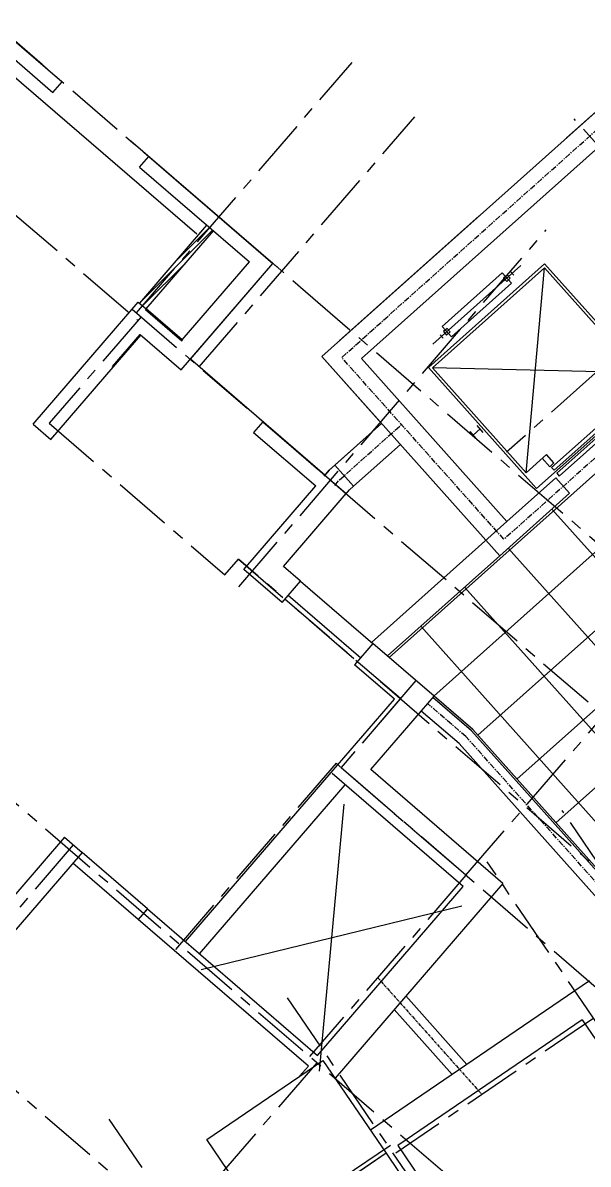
# Model space of a CAD drawing. Header units: millimetres. Extents: x 75184266 to 76346726, y -35077925 to -33679385.
# Drawn here: x 75381386 to 75387417, y -34527494 to -34515318 of the extents above; entities that cross this region are included whole.
import ezdxf

# ---------------------------------------------------------------- set-up
doc = ezdxf.new("R2010")
doc.units = ezdxf.units.MM
doc.header["$LTSCALE"] = 50
doc.header["$MEASUREMENT"] = 0
doc.linetypes.add('CENTER', pattern=[2, 1.25, -0.25, 0.25, -0.25])
doc.linetypes.add('XR-지하3층$0$H', pattern=[1.3, 0.8, -0.5])
doc.layers.add('CEN', color=1, linetype='CENTER')
doc.layers.add('건축', color=8, linetype='CONTINUOUS', plot=False)

msp = doc.modelspace()

# ---------------------------------------------------------------- hatches: boundary and pattern name
at = {"layer": '건축', "ltscale": 100}
h = msp.add_hatch(dxfattribs=at)
h.set_pattern_fill('NET', color=256, scale=5000, angle=36.25067)
h.set_pattern_definition([(131.749, (75393424.47, -34517345.5), (-466.293, -416.17), []), (221.749, (75393424.47, -34517345.5), (416.17, -466.293), [])])
h.paths.add_polyline_path([(75395474.6, -34520093.1), (75393200.6, -34517545.3), (75393000.9, -34517321.4), (75391935.5, -34516127.7), (75385275.3, -34522072), (75385773.2, -34522501), (75386186.9, -34522857.5), (75388751.8, -34525731.3), (75390236.5, -34524406.2), (75389490.7, -34523570.6), (75389087.8, -34523930.2), (75387863.1, -34522558), (75387902.1, -34521872.1), (75391643, -34518533.3), (75391842.8, -34518757.1), (75392532, -34519529.3), (75391812, -34520171.9), (75393396.8, -34521947.5)])
at = {"layer": '건축', "ltscale": 0.5}
h = msp.add_hatch(dxfattribs=at)
h.set_pattern_fill('ANSI31', color=256, scale=350, style=0)
h.set_pattern_definition([(45, (4164884.71, -391260.744), (-30.935921677, 30.935921677), [])])
h.paths.add_polyline_path([(75383350.7, -34517476.6), (75383418.8, -34517535.3), (75382700.8, -34518368.6), (75382632.6, -34518309.9)])

# ---------------------------------------------------------------- linework, layer by layer
at = {"layer": 'CEN', "ltscale": 10}
for p, q in [((75392715.6, -34514392.7), (75386546.9, -34519898.3)), ((75384401.4, -34518183.9), (75390665.1, -34523581.2)), ((75384669.6, -34520197.1), (75389783.9, -34524603.9)), ((75385413.6, -34522527.7), (75383686.3, -34521039.4)), ((75385580, -34522334.6), (75384780.4, -34523262.6)), ((75385246.9, -34522384.1), (75388948.4, -34525573.5)), ((75385413.6, -34522527.7), (75384780.4, -34523262.6)), ((75386113.7, -34524411.4), (75384727.3, -34523216.9)), ((75384780.4, -34523262.6), (75388315.2, -34526308.4)), ((75386113.7, -34524411.4), (75384445.9, -34526347)), ((75387476, -34525937.8), (75385364, -34527375.8)), ((75384521.6, -34526412.3), (75380197.5, -34531430.7)), ((75385307.7, -34527293.1), (75379894, -34530979))]:
    msp.add_line(p, q, dxfattribs=at)
at = {"layer": 'CEN'}
for p, q in [((75384787.6, -34518888.3), (75388667.1, -34515425.8)), ((75390398.4, -34517365.5), (75386518.9, -34520828.1)), ((75386518.9, -34520828.1), (75384787.6, -34518888.3)), ((75384763.1, -34520194.5), (75385425.6, -34519603.2)), ((75384713.5, -34520252.1), (75384763.1, -34520194.5)), ((75386113.1, -34522932.5), (75385704.6, -34522580.6)), ((75388945.3, -34526105.8), (75386113.1, -34522932.5))]:
    msp.add_line(p, q, dxfattribs=at)
at = {"layer": 'CEN', "ltscale": 0.5}
msp.add_line((75385175.9, -34525509.3), (75386285.7, -34526752.7), dxfattribs=at)
at = {"layer": 'CEN', "ltscale": 10}
for points in [[(75378888, -34513433.3), (75384104.9, -34517928.4)], [(75382597.6, -34518411.7), (75384898.2, -34515741.8)], [(75383268.1, -34518989.4), (75385568.7, -34516319.5)], [(75391112.1, -34520649.1), (75387267.1, -34516341)], [(75381277.1, -34517339.9), (75382614.2, -34518492.1)], [(75383509.2, -34517415.1), (75384401.4, -34518183.9)], [(75383690.4, -34521333.4), (75386970.2, -34517527.1)], [(75382646.9, -34518454.2), (75381667.7, -34519590.5)], [(75382552.2, -34518372.6), (75384669.6, -34520197.1)], [(75381667.7, -34519590.5), (75383542.7, -34521206.1)], [(75381667.7, -34519590.5), (75383542.7, -34521206.1)], [(75386113.7, -34524411.4), (75389883, -34520037)], [(75383542.7, -34521206.1), (75383686.3, -34521039.4)], [(75383542.7, -34521206.1), (75383686.3, -34521039.4), (75385413.6, -34522527.7)], [(75386647.4, -34528244), (75379688.4, -34522247.7)], [(75384727.3, -34523216.9), (75383007.3, -34525213.1)], [(75389268.3, -34526846.7), (75387140.4, -34523721.4)], [(75385129.7, -34530005.3), (75378170.7, -34524009)], [(75381924, -34524088.2), (75377557.4, -34529155.8)], [(75387560.4, -34526061.8), (75386338.6, -34524267.3)], [(75384205.9, -34525719.3), (75389066.2, -34532857.8)], [(75382304.8, -34527013.7), (75386878, -34533730.6)]]:
    msp.add_lwpolyline(points, dxfattribs=at)
at = {"layer": '건축'}
for p, q in [((75384575.8, -34518876.3), (75388679.2, -34515214)), ((75384999.4, -34518900.3), (75388655.1, -34515637.6)), ((75388655.1, -34515637.6), (75384999.4, -34518900.3)), ((75381706.7, -34516060.1), (75381804.7, -34515946.4)), ((75382631, -34516856.4), (75382728.9, -34516742.8)), ((75382728.9, -34516742.8), (75384054.6, -34517885.1)), ((75386952.7, -34517890.1), (75385714.3, -34518995.5)), ((75385756.6, -34518997.9), (75386950.3, -34517932.5)), ((75385760.3, -34518746.6), (75386700.3, -34517907.7)), ((75386623.7, -34518009.5), (75386590.4, -34517972.2)), ((75386755.4, -34520117), (75386950.3, -34517932.5)), ((75386950.3, -34517932.5), (75387949.1, -34519051.6)), ((75388071.4, -34519143.5), (75386952.7, -34517890.1)), ((75386501.2, -34517984.9), (75385859.5, -34518557.5)), ((75385959.4, -34518669.4), (75386601, -34518096.8)), ((75386601, -34518096.8), (75386501.2, -34517984.9)), ((75386515.8, -34518038.8), (75386553.1, -34518005.5)), ((75386549.1, -34518076.1), (75386515.8, -34518038.8)), ((75386586.4, -34518042.8), (75386549.1, -34518076.1)), ((75386553.1, -34518005.5), (75386586.4, -34518042.8)), ((75385859.5, -34518557.5), (75385959.4, -34518669.4)), ((75385911.5, -34518578.2), (75385874.2, -34518611.5)), ((75385944.8, -34518615.5), (75385911.5, -34518578.2)), ((75382636.1, -34518642.9), (75383075.5, -34519021.5)), ((75385870.2, -34518682.1), (75385836.9, -34518644.8)), ((75385874.2, -34518611.5), (75385907.5, -34518648.8)), ((75385907.5, -34518648.8), (75385944.8, -34518615.5)), ((75386473.5, -34521002.6), (75384575.8, -34518876.3)), ((75386550.9, -34520638.7), (75384999.4, -34518900.3)), ((75385714.3, -34518995.5), (75386832.9, -34520248.9)), ((75386755.4, -34520117), (75385756.6, -34518997.9)), ((75387949.1, -34519051.6), (75385756.6, -34518997.9)), ((75386866.2, -34520286.2), (75388104.7, -34519180.8)), ((75387862.6, -34519315.1), (75387027, -34520060.9)), ((75387053.7, -34520090.7), (75387889.3, -34519344.9)), ((75387918.6, -34519377.8), (75387083, -34520123.5)), ((75387109.6, -34520153.4), (75387945.2, -34519407.6)), ((75386223.6, -34519753.9), (75386157, -34519679.3)), ((75386190.3, -34519716.6), (75386264.9, -34519650)), ((75386298.2, -34519687.3), (75386231.6, -34519612.7)), ((75383848.2, -34519687.3), (75384511.1, -34520258.5)), ((75386971.8, -34519923.9), (75386755.4, -34520117)), ((75387051.7, -34520013.4), (75386971.8, -34519923.9)), ((75384655.9, -34520089.1), (75384714, -34520037.3)), ((75384714, -34520037.3), (75384913.7, -34520261.1)), ((75384714, -34520037.3, 0.1), (75384913.7, -34520261.1, 0.1)), ((75386927, -34519963.8), (75387006.9, -34520053.4)), ((75387006.9, -34520053.4), (75387051.7, -34520013.4)), ((75384599.8, -34520154.1), (75384655.9, -34520089.1)), ((75387027, -34520060.9), (75387053.7, -34520090.7)), ((75387083, -34520123.5), (75387109.6, -34520153.4)), ((75383744.1, -34521148.6), (75384511.1, -34520258.5)), ((75384870.3, -34520299.8), (75384913.7, -34520261.1)), ((75387073.1, -34520172.6), (75386550.9, -34520638.7)), ((75386832.9, -34520248.9), (75386832.9, -34520248.9)), ((75386832.9, -34520248.9), (75386866.2, -34520286.2)), ((75387219.6, -34520336.7), (75387073.1, -34520172.6)), ((75384167.2, -34521117.2), (75384836.2, -34520340.7)), ((75384827.1, -34520350), (75384870.3, -34520299.8)), ((75387219.6, -34520336.7), (75386473.5, -34521002.6)), ((75384349, -34521273.8), (75384167.2, -34521117.2)), ((75384153.1, -34521501.1), (75383744.1, -34521148.6)), ((75385773.2, -34522501), (75385121.7, -34521939.6)), ((75385350.1, -34522532.5), (75384925.9, -34522166.9)), ((75386172.8, -34522871.8), (75385760.1, -34522516.2)), ((75386186.9, -34522857.5), (75385773.2, -34522501)), ((75386039.4, -34523007.6), (75385636.1, -34522660.1)), ((75389012.4, -34526053.4), (75386172.8, -34522871.8)), ((75389028.2, -34526041), (75386186.9, -34522857.5)), ((75388862.4, -34526170.6), (75386039.4, -34523007.6)), ((75381829.3, -34524006.6), (75380190.8, -34525908.1)), ((75382018.7, -34524169.8), (75380380.2, -34526071.2)), ((75386506.6, -34524499.2), (75384716.9, -34526576.3)), ((75382715.6, -34524770.3), (75382617.7, -34524883.9)), ((75384432.1, -34526447.3), (75382617.7, -34524883.9)), ((75387433.2, -34525537.5), (75385094, -34527130.2)), ((75387433.2, -34525537.5), (75385094, -34527130.2)), ((75387354.1, -34525954.3), (75385386.8, -34527293.7)), ((75384432.1, -34526447.3), (75384338.9, -34526555.4)), ((75385386.8, -34527293.7), (75386622.1, -34529108.1)), ((75385262.8, -34527378.1), (75382378, -34529342.3)), ((75385262.8, -34527378.1), (75386498.1, -34529192.5))]:
    msp.add_line(p, q, dxfattribs=at)
at = {"layer": '건축', "ltscale": 0.5}
for p, q in [((75383240.9, -34517573.4), (75380926.5, -34515579.2)), ((75384714, -34520037.3), (75385213.8, -34519591.1)), ((75384913.7, -34520261.1), (75385413.6, -34519815)), ((75383120.9, -34525119.5), (75384674.5, -34523316.5)), ((75383272.4, -34525250.1), (75384826, -34523447.1)), ((75384810.6, -34523653.3, 0), (75384547.3, -34526502, 0)), ((75382715.6, -34524770.3), (75382018.7, -34524169.8)), ((75382617.7, -34524883.9), (75381920.7, -34524283.4)), ((75383289.7, -34525418.4, 0), (75386068.2, -34524736.9, 0))]:
    msp.add_line(p, q, dxfattribs=at)
at = {"layer": '건축', "linetype": 'XR-지하3층$0$H', "ltscale": 50}
msp.add_lwpolyline([(75400159.6, -34507748.9), (75393057.1, -34514087.9), (75393956, -34515095.1), (75393195, -34515774.3), (75392542.2, -34516357), (75391959.6, -34515704.1), (75390377.1, -34517116.5), (75388679.2, -34515214), (75384575.8, -34518876.3), (75385213.8, -34519591.1), (75384655.9, -34520089.1), (75384608.3, -34520144.3), (75383173.4, -34518907.8), (75384054.6, -34517885.1), (75376842.6, -34511670.8)], dxfattribs=at)
at = {"layer": '건축'}
for points in [[(75380103.1, -34515853.1), (75380782, -34515065.2), (75381804.7, -34515946.4)], [(75380911.3, -34515374.7), (75381706.7, -34516060.1)], [(75382631, -34516856.4), (75383805.2, -34517868.2)], [(75383075.5, -34519021.5), (75384054.6, -34517885.1)], [(75383087.2, -34518701.5), (75383805.2, -34517868.2)], [(75381494.7, -34519599.8), (75382617.5, -34518296.8)], [(75382617.5, -34518296.8), (75382700.8, -34518368.6)], [(75381684.1, -34519763), (75382349.9, -34518990.3)], [(75381494.7, -34519599.8), (75381684.1, -34519763)], [(75383946.1, -34519573.7), (75384836.2, -34520340.7)], [(75384153.1, -34521501.1), (75384349, -34521273.8)], [(75385121.7, -34521939.6), (75384925.9, -34522166.9)], [(75384674.5, -34523316.5), (75385350.1, -34522532.5)], [(75385097.6, -34523285.1), (75385773.2, -34522501)], [(75386083.5, -34524530.7), (75384685.8, -34523326.3)], [(75386506.6, -34524499.2), (75385097.6, -34523285.1)], [(75381829.3, -34524006.6), (75382018.7, -34524169.8)], [(75384530, -34526333.7), (75386083.5, -34524530.7)], [(75382702.6, -34524785.5), (75382617.7, -34524883.9)], [(75382715.6, -34524770.3), (75384530, -34526333.7)], [(75387354.1, -34525954.3), (75388400.9, -34527491.7), (75389256.4, -34526909.3)]]:
    msp.add_lwpolyline(points, dxfattribs=at)
at = {"layer": '건축', "ltscale": 3}
for points in [[(75382632.6, -34518309.9), (75383350.7, -34517476.6)], [(75382700.8, -34518368.6), (75383418.8, -34517535.3)], [(75385472.7, -34525699.1), (75386124, -34526428.9)], [(75385347.6, -34525844.3), (75385965.6, -34526536.7)]]:
    msp.add_lwpolyline(points, dxfattribs=at)
at = {"layer": '건축'}
for points in [[(75383080.6, -34518709.1), (75383087.2, -34518701.5), (75382700.8, -34518368.6), (75382694.3, -34518376.2)], [(75382643.7, -34518649.4), (75382636.1, -34518642.9), (75382342.3, -34518983.8), (75382349.9, -34518990.3)], [(75384022.9, -34528222.3), (75383347.5, -34527230.4), (75384587.5, -34526386.2), (75385262.8, -34527378.1)]]:
    msp.add_lwpolyline(points, close=True, dxfattribs=at)
at = {"layer": '건축', "ltscale": 0.5}
for points in [[(75383087.2, -34518701.5), (75383080.6, -34518709.1), (75382694.3, -34518376.2), (75382700.8, -34518368.6)], [(75382349.9, -34518990.3), (75382342.3, -34518983.8), (75382636.1, -34518642.9), (75382643.7, -34518649.4)], [(75383946.1, -34519573.7), (75383848.2, -34519687.3)], [(75386550.9, -34520638.7), (75385107.2, -34521927.1)], [(75386473.5, -34521002.6), (75385275.3, -34522072)], [(75384349, -34521273.8), (75385121.7, -34521939.6)], [(75384218.4, -34521425.3), (75384991.1, -34522091.2)]]:
    msp.add_lwpolyline(points, dxfattribs=at)

doc.saveas('drawing.dxf')
